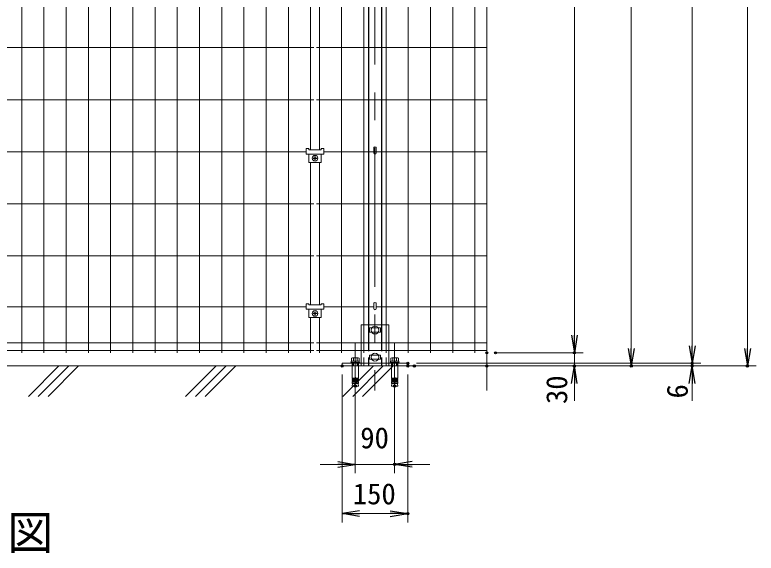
# Model space of a CAD drawing. Units: millimetres, scale not verified. Extents: x -4200 to 4200, y -2970 to 2970.
# Drawn here: x -2158 to -464, y -921 to 309 of the extents above; entities that cross this region are included whole.
import ezdxf
from ezdxf.enums import TextEntityAlignment as Align

# ---------------------------------------------------------------- set-up
doc = ezdxf.new("R2010")
doc.units = ezdxf.units.MM
doc.header["$LTSCALE"] = 10
doc.header["$PDMODE"] = 32
doc.header["$PDSIZE"] = 5
doc.linetypes.add('DASHED', pattern=[7.5, 6, -1.5])
doc.linetypes.add('USER1', pattern=[50.8, 31.75, -6.35, 6.35, -6.35])
for name, color, linetype, lineweight in [('0-0_D-STR-DIM', 7, 'Continuous', 13), ('0-1_D-STR3', 3, 'Continuous', 13), ('0-2_D-BMK', 2, 'USER1', 13), ('0-3_D-STR1', 1, 'Continuous', 25), ('0-4_D-STR2', 7, 'Continuous', 13), ('0-5_0', 7, 'Continuous', 25), ('0-6_Defpoints', 7, 'Continuous', 25), ('0-9_D-DCR-HCH', 7, 'Continuous', 13)]:
    doc.layers.add(name, color=color, linetype=linetype, lineweight=lineweight)
doc.layers.add('0-8_D-TTL-TXT', color=7, linetype='Continuous')
doc.styles.add('ＭＳ ゴシック', font='')
doc.styles.get('ＭＳ ゴシック').set_extended_font_data('MS Gothic')

# ---------------------------------------------------------------- blocks, each defined once
blk = doc.blocks.new('_Open')
at = {"layer": '0-5_0'}
blk.add_line((-10, 1.667), (0, 0), dxfattribs=at)
blk.add_lwpolyline([(-10, -1.667), (0, 0), (-10, 0)], dxfattribs=at)

msp = doc.modelspace()

# ---------------------------------------------------------------- linework, layer by layer
at = {"layer": '0-0_D-STR-DIM'}
for p, q in [((-1079.3, 1528.91), (-1079.3, -549.93)), ((-879.3, 1466.65), (-879.3, -423.35)), ((-749.3, 1466.65), (-749.3, -453.35)), ((-609.99, 1401.65), (-609.99, -447.35)), ((-483.87, 1401.65), (-483.87, -453.35)), ((-879.3, -423.35), (-879.3, -383.35)), ((-609.99, -447.35), (-609.99, -407.35)), ((-1059.3, -463.35), (-859.3, -463.35)), ((-1039.3, -463.35), (-859.3, -463.35)), ((-879.3, -463.35), (-879.3, -493.35)), ((-1239.77, -487.35), (-589.99, -487.35)), ((-1239.77, -487.35), (-589.99, -487.35)), ((-609.99, -487.35), (-609.99, -493.35)), ((-1079.3, -493.35), (-3608.28, -493.35)), ((-1224.77, -493.35), (-463.87, -493.35)), ((-1059.3, -493.35), (-859.3, -493.35)), ((-1059.3, -493.35), (-729.3, -493.35)), ((-1059.3, -493.35), (-589.99, -493.35)), ((-1409.77, -513.35), (-1409.77, -850.98)), ((-1259.77, -513.35), (-1259.77, -850.98)), ((-879.3, -533.35), (-879.3, -573.35)), ((-609.99, -533.35), (-609.99, -573.35)), ((-1379.77, -559.35), (-1379.77, -738.4)), ((-1289.77, -559.35), (-1289.77, -738.4)), ((-1419.77, -718.4), (-1459.77, -718.4)), ((-1379.77, -718.4), (-1289.77, -718.4)), ((-1249.77, -718.4), (-1209.77, -718.4)), ((-1369.77, -830.98), (-1299.77, -830.98))]:
    msp.add_line(p, q, dxfattribs=at)
at = {"layer": '0-1_D-STR3'}
for p, q in [((-1491.76, 3.65), (-1485.76, 3.65)), ((-1491.76, 3.65), (-1491.76, -9.15)), ((-1485.76, 3.65), (-1485.76, 0.75)), ((-1485.76, 0.75), (-1457.76, 0.75)), ((-1457.76, 3.65), (-1451.76, 3.65)), ((-1457.76, 3.65), (-1457.76, 0.75)), ((-1451.76, 3.65), (-1451.76, -9.15)), ((-1337.37, 5.82), (-1337.37, -6.35)), ((-1332.17, 5.82), (-1332.17, -6.35)), ((-1491.76, -9.15), (-1451.76, -9.15)), ((-1485.76, -9.15), (-1485.76, -28.15)), ((-1472.22, -15.15), (-1472.22, -17.15)), ((-1471.22, -15.15), (-1471.22, -17.15)), ((-1457.76, -9.15), (-1457.76, -28.15)), ((-1485.76, -28.15), (-1457.76, -28.15)), ((-1475.22, -18.15), (-1473.22, -18.15)), ((-1475.22, -19.15), (-1473.22, -19.15)), ((-1472.22, -22.15), (-1472.22, -20.15)), ((-1471.22, -22.15), (-1471.22, -20.15)), ((-1468.22, -18.15), (-1470.22, -18.15)), ((-1468.22, -19.15), (-1470.22, -19.15)), ((-1491.76, -351.05), (-1485.76, -351.05)), ((-1491.76, -351.05), (-1491.76, -363.85)), ((-1485.76, -351.05), (-1485.76, -353.95)), ((-1485.76, -353.95), (-1457.76, -353.95)), ((-1457.76, -351.05), (-1451.76, -351.05)), ((-1457.76, -351.05), (-1457.76, -353.95)), ((-1451.76, -351.05), (-1451.76, -363.85)), ((-1337.37, -350.18), (-1337.37, -362.35)), ((-1332.17, -350.18), (-1332.17, -362.35)), ((-1491.76, -363.85), (-1451.76, -363.85)), ((-1485.76, -363.85), (-1485.76, -382.85)), ((-1472.22, -369.85), (-1472.22, -371.85)), ((-1471.22, -369.85), (-1471.22, -371.85)), ((-1457.76, -363.85), (-1457.76, -382.85)), ((-1485.76, -382.85), (-1457.76, -382.85)), ((-1475.22, -372.85), (-1473.22, -372.85)), ((-1475.22, -373.85), (-1473.22, -373.85)), ((-1472.22, -376.85), (-1472.22, -374.85)), ((-1471.22, -376.85), (-1471.22, -374.85)), ((-1468.22, -372.85), (-1470.22, -372.85)), ((-1468.22, -373.85), (-1470.22, -373.85)), ((-1303.27, -399.35), (-1303.27, -487.35)), ((-1322.28, -406.6), (-1347.28, -406.6)), ((-1347.28, -406.6), (-1347.28, -416.1)), ((-1322.28, -416.1), (-1347.28, -416.1)), ((-1322.28, -406.6), (-1322.28, -416.1)), ((-1322.28, -468.6), (-1347.28, -468.6)), ((-1347.28, -468.6), (-1347.28, -478.1)), ((-1322.28, -468.6), (-1322.28, -478.1)), ((-1409.77, -487.35), (-1259.77, -487.35)), ((-1388.57, -482.85), (-1388.57, -475.65)), ((-1372.85, -474.85), (-1386.47, -474.85)), ((-1384.77, -493.35), (-1384.77, -487.35)), ((-1384.17, -475.65), (-1384.17, -482.85)), ((-1383.97, -493.35), (-1383.97, -487.35)), ((-1381.02, -485.35), (-1378.52, -482.85)), ((-1375.57, -493.35), (-1375.57, -487.35)), ((-1375.37, -475.65), (-1375.37, -482.85)), ((-1374.77, -493.35), (-1374.77, -487.35)), ((-1370.97, -482.85), (-1370.97, -475.65)), ((-1322.28, -478.1), (-1347.28, -478.1)), ((-1298.57, -482.85), (-1298.57, -475.65)), ((-1282.85, -474.85), (-1296.47, -474.85)), ((-1294.77, -493.35), (-1294.77, -487.35)), ((-1294.17, -475.65), (-1294.17, -482.85)), ((-1293.97, -493.35), (-1293.97, -487.35)), ((-1291.02, -485.35), (-1288.52, -482.85)), ((-1285.57, -493.35), (-1285.57, -487.35)), ((-1285.37, -475.65), (-1285.37, -482.85)), ((-1284.77, -493.35), (-1284.77, -487.35)), ((-1280.97, -482.85), (-1280.97, -475.65)), ((-1259.77, -487.35), (-1259.77, -493.35)), ((-1380.15, -523.35), (-1386.77, -523.35)), ((-1380.15, -519.56), (-1380.15, -533.35)), ((-1379.4, -519.56), (-1379.4, -533.35)), ((-1379.4, -523.35), (-1372.77, -523.35)), ((-1290.15, -523.35), (-1296.77, -523.35)), ((-1290.15, -519.56), (-1290.15, -533.35)), ((-1289.4, -519.56), (-1289.4, -533.35)), ((-1289.4, -523.35), (-1282.77, -523.35)), ((-1380.15, -525.85), (-1386.98, -525.85)), ((-1380.15, -528.35), (-1386.77, -528.35)), ((-1380.15, -530.85), (-1386.77, -530.85)), ((-1379.4, -525.85), (-1372.77, -525.85)), ((-1379.4, -528.35), (-1372.77, -528.35)), ((-1379.4, -530.85), (-1372.77, -530.85)), ((-1290.15, -525.85), (-1296.98, -525.85)), ((-1290.15, -528.35), (-1296.77, -528.35)), ((-1290.15, -530.85), (-1296.77, -530.85)), ((-1289.4, -525.85), (-1282.77, -525.85)), ((-1289.4, -528.35), (-1282.77, -528.35)), ((-1289.4, -530.85), (-1282.77, -530.85))]:
    msp.add_line(p, q, dxfattribs=at)
at = {"layer": '0-1_D-STR3', "linetype": 'DASHED'}
for p, q in [((-1360.27, -399.35), (-1360.27, -493.35)), ((-1309.27, -399.35), (-1309.27, -493.35)), ((-1386.77, -487.35), (-1386.77, -493.35)), ((-1372.77, -487.35), (-1372.77, -493.35)), ((-1366.27, -487.35), (-1366.27, -493.35)), ((-1303.27, -487.35), (-1303.27, -493.35)), ((-1296.77, -487.35), (-1296.77, -493.35)), ((-1282.77, -487.35), (-1282.77, -493.35))]:
    msp.add_line(p, q, dxfattribs=at)
at = {"layer": '0-1_D-STR3'}
for points in [[(-1303.27, -399.35), (-1366.27, -399.35), (-1366.27, -487.35)], [(-1409.77, -487.35), (-1409.77, -493.35), (-1259.77, -493.35)], [(-1388.97, -485.35), (-1388.97, -482.85), (-1370.57, -482.85), (-1370.57, -485.35)], [(-1298.97, -485.35), (-1298.97, -482.85), (-1280.57, -482.85), (-1280.57, -485.35)], [(-1379.4, -521.69), (-1372.77, -521.69), (-1372.77, -493.35), (-1386.77, -493.35), (-1386.77, -521.69), (-1380.15, -521.69)], [(-1289.4, -521.69), (-1282.77, -521.69), (-1282.77, -493.35), (-1296.77, -493.35), (-1296.77, -521.69), (-1290.15, -521.69)], [(-1386.46, -521.69), (-1386.77, -523.35), (-1386.77, -524.19), (-1380.15, -524.19)], [(-1386.46, -524.19), (-1386.77, -525.85), (-1386.77, -526.69), (-1380.15, -526.69)], [(-1373.08, -521.69), (-1372.77, -523.35), (-1372.77, -524.19), (-1379.4, -524.19)], [(-1373.08, -524.19), (-1372.77, -525.85), (-1372.77, -526.69), (-1379.4, -526.69)], [(-1296.46, -521.69), (-1296.77, -523.35), (-1296.77, -524.19), (-1290.15, -524.19)], [(-1296.46, -524.19), (-1296.77, -525.85), (-1296.77, -526.69), (-1290.15, -526.69)], [(-1283.08, -521.69), (-1282.77, -523.35), (-1282.77, -524.19), (-1289.4, -524.19)], [(-1283.08, -524.19), (-1282.77, -525.85), (-1282.77, -526.69), (-1289.4, -526.69)], [(-1386.46, -526.69), (-1386.77, -528.35), (-1386.77, -529.19), (-1380.15, -529.19)], [(-1373.08, -529.19), (-1372.77, -530.85), (-1372.77, -533.35), (-1386.77, -533.35), (-1386.77, -530.85), (-1386.46, -529.19)], [(-1373.3, -533.35), (-1372.77, -539.35), (-1386.77, -539.35), (-1386.25, -533.35)], [(-1372.77, -533.35), (-1379.46, -533.35), (-1386.77, -533.35)], [(-1373.08, -526.69), (-1372.77, -528.35), (-1372.77, -529.19), (-1379.4, -529.19)], [(-1296.46, -526.69), (-1296.77, -528.35), (-1296.77, -529.19), (-1290.15, -529.19)], [(-1283.08, -529.19), (-1282.77, -530.85), (-1282.77, -533.35), (-1296.77, -533.35), (-1296.77, -530.85), (-1296.46, -529.19)], [(-1283.3, -533.35), (-1282.77, -539.35), (-1296.77, -539.35), (-1296.25, -533.35)], [(-1282.77, -533.35), (-1289.46, -533.35), (-1296.77, -533.35)], [(-1283.08, -526.69), (-1282.77, -528.35), (-1282.77, -529.19), (-1289.4, -529.19)]]:
    msp.add_lwpolyline(points, dxfattribs=at)
for points in [[(-1369.27, -485.35), (-1369.27, -487.35), (-1390.27, -487.35), (-1390.27, -485.35)], [(-1279.27, -485.35), (-1279.27, -487.35), (-1300.27, -487.35), (-1300.27, -485.35)]]:
    msp.add_lwpolyline(points, close=True, dxfattribs=at)
for centre, radius in [((-1471.72, -18.65), 6.5), ((-1471.72, -373.35), 6.5), ((-1334.77, -411.36), 9), ((-1334.76, -473.35), 9)]:
    msp.add_circle(centre, radius, dxfattribs=at)
for centre, radius, start, end in [((-1471.72, -15.15), 0.5, 0, 179.99999), ((-1334.77, -6.35), 2.6, 180, 0), ((-1475.22, -18.65), 0.5, 90.00001, 270), ((-1473.22, -17.15), 1, 270, 0.00001), ((-1473.22, -20.15), 1, 0, 90), ((-1471.72, -22.15), 0.5, 180.00002, 0.00001), ((-1470.22, -17.15), 1, 180, 270), ((-1470.22, -20.15), 1, 90, 180), ((-1468.22, -18.65), 0.5, 270.00049, 90.00046), ((-1473.22, -371.85), 1, 270, 0.00001), ((-1471.72, -369.85), 0.5, 0, 179.99999), ((-1470.22, -371.85), 1, 180, 270), ((-1334.77, -362.35), 2.6, 180, 0), ((-1475.22, -373.35), 0.5, 90.00001, 270), ((-1473.22, -374.85), 1, 0, 90), ((-1471.72, -376.85), 0.5, 180.00002, 0.00001), ((-1470.22, -374.85), 1, 90, 180), ((-1468.22, -373.35), 0.5, 270.00049, 90.00046), ((-1386.37, -478.27), 3.42, 49.96723, 130.03277), ((-1379.77, -487.35), 12.5, 69.39031, 110.60969), ((-1373.17, -478.21), 3.38, 49.3117, 130.6883), ((-1296.37, -478.27), 3.42, 49.96723, 130.03277), ((-1289.77, -487.35), 12.5, 69.39031, 110.60969), ((-1283.17, -478.21), 3.38, 49.3117, 130.6883), ((-1379.77, -519.56), 0.375, 0, 180), ((-1289.77, -519.56), 0.375, 0, 180)]:
    msp.add_arc(centre, radius, start, end, dxfattribs=at)
for centre in [(-1334.77, 5.8), (-1334.77, -350.2)]:
    msp.add_ellipse(centre, major_axis=(-2.6, 0), ratio=0.649974, start_param=3.1415927, end_param=6.2831853, dxfattribs=at)
at = {"layer": '0-2_D-BMK'}
for p, q in [((-1334.77, 1528.91), (-1334.77, -549.93)), ((-1379.77, -442.33), (-1379.77, -585.41)), ((-1289.77, -442.33), (-1289.77, -585.41))]:
    msp.add_line(p, q, dxfattribs=at)
at = {"layer": '0-3_D-STR1'}
for p, q in [((-1349.77, 1434.65), (-1349.77, -399.35)), ((-1319.77, 1434.65), (-1319.77, -399.35))]:
    msp.add_line(p, q, dxfattribs=at)
at = {"layer": '0-3_D-STR1', "linetype": 'DASHED'}
for p, q in [((-1349.77, -399.35), (-1349.77, -493.35)), ((-1319.77, -399.35), (-1319.77, -493.35))]:
    msp.add_line(p, q, dxfattribs=at)
at = {"layer": '0-4_D-STR2'}
for p, q in [((-1989.4, 1506.65), (-1989.4, -463.35)), ((-1938.63, 1506.65), (-1938.63, -463.35)), ((-1887.86, 1506.65), (-1887.86, -463.35)), ((-1837.09, 1506.65), (-1837.09, -463.35)), ((-1786.32, 1506.65), (-1786.32, -463.35)), ((-1735.56, 1506.65), (-1735.56, -463.35)), ((-1684.79, 1506.65), (-1684.79, -463.35)), ((-1634.02, 1506.65), (-1634.02, -463.35)), ((-1583.25, 1506.65), (-1583.25, -463.35)), ((-1532.48, 1506.65), (-1532.48, -463.35)), ((-1410.94, 1506.65), (-1410.94, -463.35)), ((-1360.17, 1506.65), (-1360.17, -463.35)), ((-1309.4, 1506.65), (-1309.4, -463.35)), ((-1258.63, 1506.65), (-1258.63, -463.35)), ((-1207.86, 1506.65), (-1207.86, -463.35)), ((-1157.09, 1506.65), (-1157.09, -463.35)), ((-1106.32, 1506.65), (-1106.32, -463.35)), ((-2141.71, 937.72), (-2141.71, -463.35)), ((-2090.94, 937.72), (-2090.94, -463.35)), ((-2040.17, 937.72), (-2040.17, -463.35)), ((-1481.71, 477.65), (-1481.71, 0.75)), ((-1461.71, 477.65), (-1461.71, 0.75)), ((-1474.73, 234.35), (-3468.72, 234.35)), ((-1079.3, 234.35), (-1468.72, 234.35)), ((-1474.73, 115.35), (-3468.72, 115.35)), ((-1079.3, 115.35), (-1468.72, 115.35)), ((-1491.76, -3.65), (-3451.72, -3.65)), ((-1079.3, -3.65), (-1451.76, -3.65)), ((-1481.71, -28.15), (-1481.71, -353.95)), ((-1461.71, -28.15), (-1461.71, -353.95)), ((-1474.73, -122.65), (-3468.72, -122.65)), ((-1079.3, -122.65), (-1468.72, -122.65)), ((-1474.73, -241.65), (-3468.72, -241.65)), ((-1079.3, -241.65), (-1468.72, -241.65)), ((-1491.76, -358.35), (-3332.17, -358.35)), ((-1337.37, -358.35), (-1451.76, -358.35)), ((-1337.37, -358.35), (-1451.76, -358.35)), ((-1079.3, -358.35), (-1332.17, -358.35)), ((-1079.3, -358.35), (-1332.17, -358.35)), ((-1079.3, -358.35), (-1332.17, -358.35)), ((-1481.71, -382.85), (-1481.71, -463.35)), ((-1461.71, -382.85), (-1461.71, -463.35)), ((-1474.73, -440.33), (-3468.72, -440.33)), ((-1079.3, -440.33), (-1468.72, -440.33)), ((-1474.73, -457.95), (-3468.72, -457.95)), ((-1079.3, -457.95), (-1468.72, -457.95))]:
    msp.add_line(p, q, dxfattribs=at)
at = {"layer": '0-6_Defpoints'}
for p in [(-1079.3, -463.35), (-1059.3, -463.35), (-879.3, -463.35), (-1409.77, -493.35), (-1259.77, -487.35), (-1259.77, -493.35), (-1244.77, -493.35), (-1079.3, -493.35), (-879.3, -493.35), (-749.3, -493.35), (-609.99, -487.35), (-609.99, -493.35), (-483.87, -493.35), (-1379.77, -539.35), (-1289.77, -539.35), (-1289.77, -718.4), (-1259.77, -830.98)]:
    msp.add_point(p, dxfattribs=at)
at = {"layer": '0-9_D-DCR-HCH'}
for p, q in [((-2126.52, -563.13), (-2056.74, -493.35)), ((-2104.07, -563.13), (-2034.29, -493.35)), ((-2081.61, -563.13), (-2011.84, -493.35)), ((-1767.31, -563.13), (-1697.53, -493.35)), ((-1744.86, -563.13), (-1675.08, -493.35)), ((-1722.4, -563.13), (-1652.63, -493.35)), ((-1408.1, -563.13), (-1338.32, -493.35)), ((-1385.64, -563.13), (-1315.87, -493.35)), ((-1363.19, -563.13), (-1293.42, -493.35))]:
    msp.add_line(p, q, dxfattribs=at)

# ---------------------------------------------------------------- block references
at = {"layer": '0-0_D-STR-DIM', "xscale": 4, "yscale": 4}
for p, rotation in [((-879.3, -463.35), 270), ((-879.3, -463.35), 270), ((-749.3, -493.35), 270), ((-609.99, -487.35), 270), ((-609.99, -487.35), 270), ((-483.87, -493.35), 270), ((-879.3, -493.35), 90), ((-609.99, -493.35), 90), ((-1289.77, -718.4), 180), ((-1409.77, -830.98), 180)]:
    msp.add_blockref('_Open', p, dxfattribs=dict(at, rotation=rotation))
for p in [(-1379.77, -718.4), (-1259.77, -830.98)]:
    msp.add_blockref('_Open', p, dxfattribs=at)

# ---------------------------------------------------------------- texts
at = {"layer": '0-0_D-STR-DIM', "style": 'ＭＳ ゴシック'}
for s, p in [('30', (-881.17, -580.44)), ('6', (-605.73, -567.77))]:
    msp.add_text(s, height=48.09, rotation=90, dxfattribs=at).set_placement(p, align=Align.BOTTOM_LEFT)
for s, p in [('90', (-1368.37, -696.17)), ('150', (-1385.42, -824.23))]:
    msp.add_text(s, height=48.09, dxfattribs=at).set_placement(p, align=Align.BOTTOM_LEFT)
at = {"layer": '0-8_D-TTL-TXT', "style": 'ＭＳ ゴシック'}
msp.add_text('正\u3000面\u3000図', height=76.98, dxfattribs=at).set_placement((-2594.67, -936.18), align=Align.BOTTOM_LEFT)

doc.saveas('drawing.dxf')
